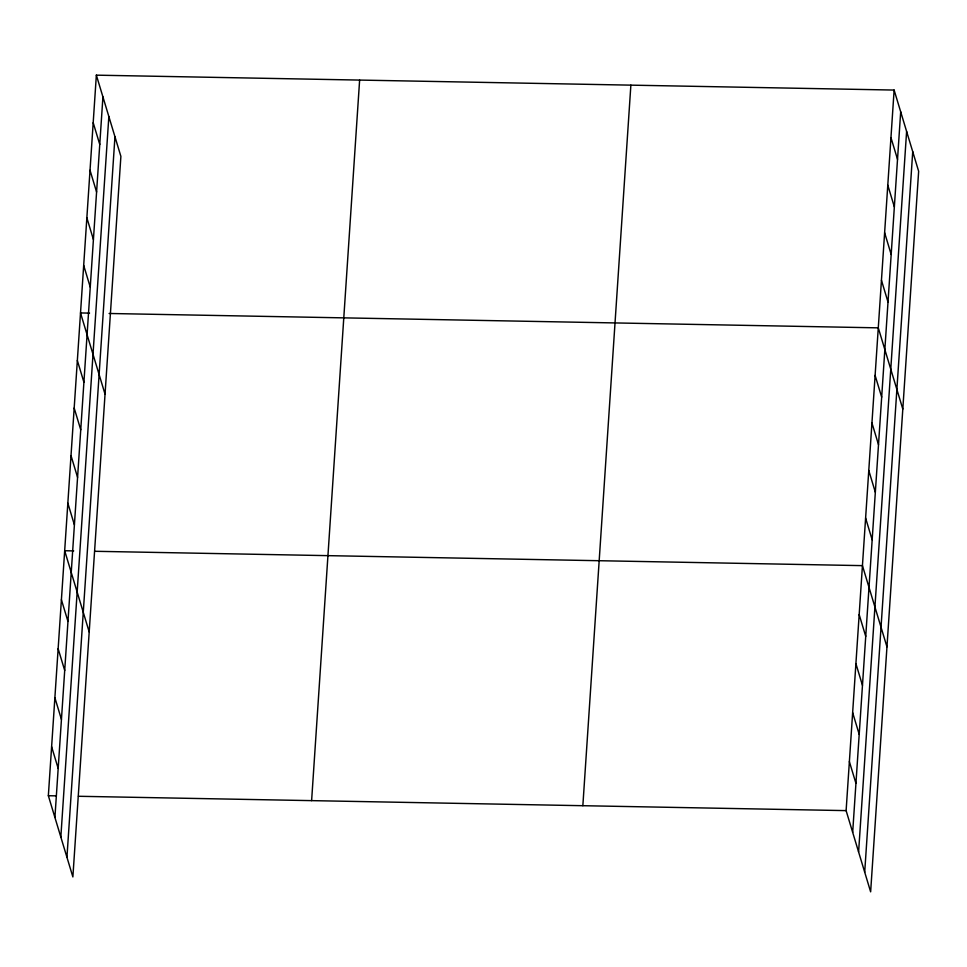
<?xml version="1.0" encoding="UTF-8"?>
<svg xmlns="http://www.w3.org/2000/svg" width="967" height="967" viewBox="0 0 967 967"><rect width="100%" height="100%" fill="white"/><g stroke="black" fill="none" stroke-linecap="round" stroke-linejoin="round"><path stroke-width="1.45" d="M96.362 75.16L120.887 156.376L72.876 876.936L48.35 795.72L96.362 75.16L894.124 90.064L918.65 171.28L870.638 891.84L846.113 810.624L894.124 90.064M54.914 817.441L102.925 96.881M60.836 837.071L108.848 116.511M66.941 857.306L114.952 136.746M311.616 800.628L359.627 80.08M582.847 805.704L630.871 85.144M852.676 832.345L900.688 111.785M858.599 851.975L906.611 131.427M864.703 872.21L912.727 151.65M89.544 313.115L80.515 312.945L105.04 394.161M109.102 313.477L878.29 327.849L902.803 409.065M73.697 550.9L64.68 550.731L89.194 631.947M94.766 551.287L862.443 565.635L886.957 646.85M48.35 795.72L55.868 795.853M78.436 796.276L846.113 810.624M890.958 137.628L897.521 159.35M887.791 185.18L894.354 206.902M884.624 232.733L891.175 254.466M881.457 280.297L888.008 302.018M875.111 375.401L881.674 397.135M871.944 422.966L878.507 444.687M868.777 470.518L875.34 492.239M865.61 518.07L872.161 539.804M859.179 614.625L865.731 636.359M855.904 663.628L862.467 685.349M852.64 712.631L859.204 734.352M849.377 761.621L855.94 783.343M93.195 122.712L99.758 144.446M90.028 170.277L96.579 191.998M86.861 217.829L93.412 239.55M83.682 265.381L90.245 287.114M77.348 360.498L83.911 382.219M74.181 408.05L80.745 429.783M71.014 455.614L77.565 477.335M67.847 503.166L74.399 524.888M61.404 599.721L67.968 621.443M58.141 648.724L64.704 670.445M54.877 697.715L61.441 719.448M51.614 746.717L58.177 768.439"/></g></svg>
